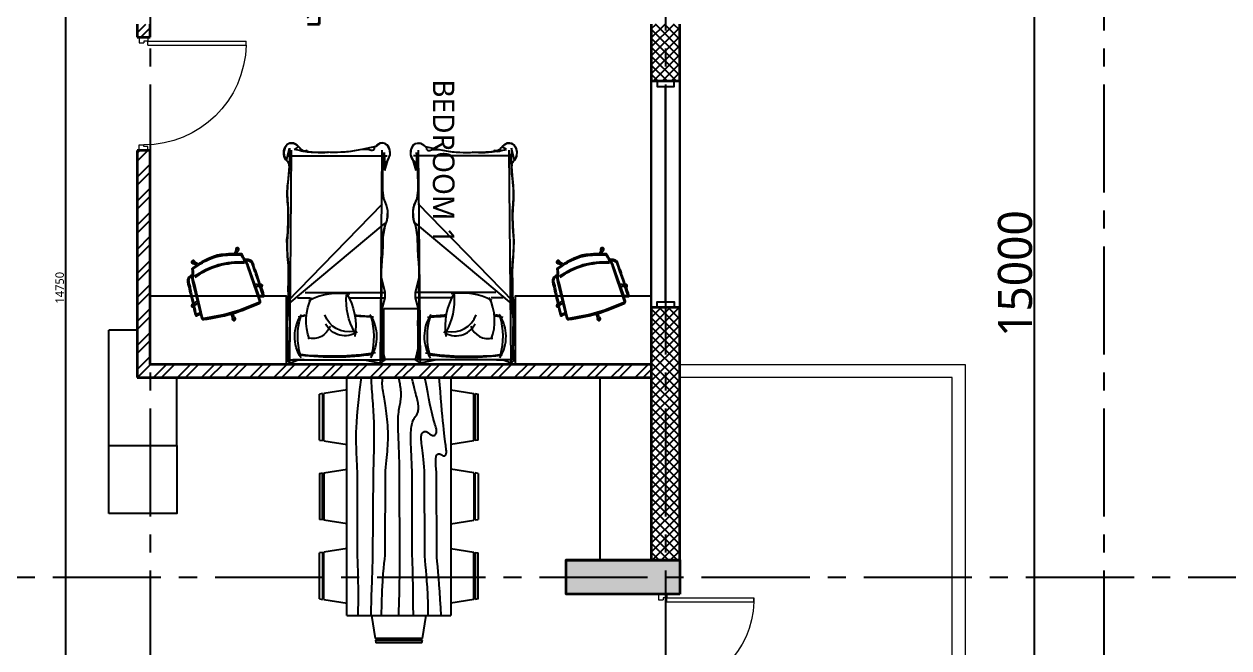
# Model space of a CAD drawing. Header units: millimetres. Extents: x -2409243 to -2334937, y -643723 to -441957.
# Drawn here: x -2392574 to -2381960, y -531808 to -526307 of the extents above; entities that cross this region are included whole.
import ezdxf

# ---------------------------------------------------------------- set-up
doc = ezdxf.new("R2010")
doc.units = ezdxf.units.MM
doc.header["$MEASUREMENT"] = 0
doc.header["$PDMODE"] = 67
doc.linetypes.add('CENTER2', pattern=[28.575, 19.05, -3.175, 3.175, -3.175])
for name, color, linetype in [('A-Anno-Grid Lines', 154, 'Continuous'), ('A-Railing', 4, 'Continuous'), ('A-Wall Patt', 8, 'Continuous'), ('A-Window', 4, 'Continuous'), ('S-Conc Patt', 9, 'Continuous'), ('TAGS', 7, 'Continuous')]:
    doc.layers.add(name, color=color, linetype=linetype)
for name, color, linetype, lineweight in [('A-Door', 4, 'Continuous', 9), ('A-Wall Ele', 3, 'Continuous', 20), ('A-Wall Sec', 1, 'Continuous', 30), ('S-Concrete', 40, 'Continuous', 30)]:
    doc.layers.add(name, color=color, linetype=linetype, lineweight=lineweight)
doc.layers.add('I-Furniture', color=7, linetype='Continuous', lineweight=25, true_color=0xd17000)
doc.styles.get("Standard").update_dxf_attribs({"font": 'trebuc.ttf'})
doc.dimstyles.new('IIITD_WD_M @ 50', dxfattribs={"dimscale": 50, "dimtxt": 1.5, "dimasz": 1, "dimexe": 0.5, "dimexo": 0.25, "dimgap": 0.3, "dimtad": 1, "dimdec": 0, "dimrnd": 1, "dimzin": 0, "dimdsep": 46, "dimtxsty": 'Standard', "dimblk": 'ARCHTICK', "dimcen": 0.2, "dimdle": 1, "dimclrd": 1, "dimclre": 1, "dimclrt": 5, "dimadec": 0, "dimazin": 0, "dimtfac": 1, "dimtdec": 0, "dimtofl": 0, "dimtmove": 0, "dimatfit": 0, "dimfxl": 2, "dimfxlon": 1, "dimtolj": 1, "dimtzin": 0, "dimlwd": -1, "dimlwe": -1, "dimarcsym": 0})
pattern_1 = [(225, (-1562995.87, -758873.084), (39.7747564, -39.7747564), []), (315, (-1562995.87, -758873.084), (39.7747564, 39.7747564), [])]
pattern_2 = [(45, (-2520976.42, -549080.13), (-106.06602, 106.06602), []), (45, (-2520905.7, -549080.13), (-106.06602, 106.06602), [])]

# ---------------------------------------------------------------- blocks, each defined once
blk = doc.blocks.new('Cols Residences')
at = {"layer": 'S-Conc Patt'}
blk.add_hatch(color=256, dxfattribs=at).paths.add_polyline_path([(-247, -14029), (-247, -13029), (53, -13029), (53, -14029)])
at = {"layer": 'S-Concrete', "lineweight": 35}
blk.add_lwpolyline([(-247, -14029), (-247, -13029), (53, -13029), (53, -14029)], close=True, dxfattribs=at)
blk = doc.blocks.new('Win 2000 @ 300W')
at = {"layer": 'A-Window', "color": 2, "lineweight": 30}
blk.add_line((1950, -125), (50, -125), dxfattribs=at)
at = {"layer": 'A-Window'}
for points in [[(2000, 0), (0, 0)], [(0, -50), (50, -50), (50, -200), (0, -200)], [(2000, -50), (1950, -50), (1950, -200), (2000, -200)], [(2000, -250), (0, -250)]]:
    blk.add_lwpolyline(points, dxfattribs=at)
blk = doc.blocks.new('ABL_Door_S - 900 x 2100-6-3 Second Floor Lvl')
at = {"layer": 'A-Door', "color": 5, "lineweight": 18}
for p, q in [((-450, 37), (-400, 37)), ((-450, -38), (-450, 37)), ((-400, 37), (-400, -3)), ((400, 37), (400, -3)), ((450, 37), (400, 37)), ((450, -38), (450, 37)), ((-450, -38), (-415, -38)), ((-380, -38), (-450, -38)), ((-415, -3), (-400, -3)), ((-415, -38), (-415, -3)), ((-415, -38), (-415, -802)), ((-380, -38), (-380, -802)), ((415, -3), (400, -3)), ((415, -38), (415, -3)), ((450, -38), (415, -38))]:
    blk.add_line(p, q, dxfattribs=at)
blk.add_lwpolyline([(-380, -802), (-415, -802)], dxfattribs=at)
at = {"layer": 'A-Door', "lineweight": 18}
blk.add_arc((-400, -3), 800, 271.4325, 0, dxfattribs=at)
at = {"layer": 'A-Door', "color": 5, "lineweight": 18}
blk.add_arc((-400, -3), 800, 268.9256, 271.0744, dxfattribs=at)
blk = doc.blocks.new('ABL_Door_S - 1000 x 2100-11-3 Second Floor Lvl')
at = {"layer": 'A-Door', "color": 5}
for p, q in [((-500, 38), (-450, 38)), ((-500, -38), (-500, 38)), ((-450, 38), (-450, -3)), ((450, 38), (450, -3)), ((500, 38), (450, 38)), ((500, -38), (500, 38)), ((-500, -38), (-465, -38)), ((-465, -3), (-450, -3)), ((-465, -38), (-465, -3)), ((-430, -38), (-465, -38)), ((465, -3), (450, -3)), ((465, -38), (465, -3)), ((500, -38), (465, -38))]:
    blk.add_line(p, q, dxfattribs=at)
at = {"layer": 'A-Door', "color": 5, "lineweight": 18}
for p, q in [((-465, -38), (-465, -902)), ((-430, -38), (-430, -902)), ((-430, -902), (-465, -902))]:
    blk.add_line(p, q, dxfattribs=at)
at = {"layer": 'A-Door'}
blk.add_arc((-450, -3), 900, 271.2733, 0, dxfattribs=at)
blk = doc.blocks.new('Grid Residences')
at = {"layer": 'A-Anno-Grid Lines', "linetype": 'CENTER2', "ltscale": 50}
for p, q in [((-97, 2923), (-97, -27704)), ((12818, -9364), (-37818, -9364)), ((12818, -13904), (-37818, -13904)), ((12818, -17764), (-37818, -17764))]:
    blk.add_line(p, q, dxfattribs=at)
blk = doc.blocks.new('executive study table')
at = {"layer": 'I-Furniture'}
for p, q in [((-171, 533), (-152, 534)), ((-155, 571), (-133, 572)), ((-140, 567), (-139, 571)), ((-171, 7), (-152, 6)), ((-155, -30), (-133, -32)), ((-140, -27), (-139, -31))]:
    blk.add_line(p, q, dxfattribs=at)
for points in [[(-509, 270, -0.04406), (-503, 336, -0.026544), (-480, 437), (-506, 458, -3.638528), (-496, 470), (-474, 457, -0.010397), (-461, 495, -0.318214), (-452, 502, 0.043075), (-444, 502, 0.035302), (-412, 510, 0.013054), (-403, 513, -0.140274), (-393, 546, -0.187796), (-364, 568, -0.087841), (-327, 571, 0.059908), (-291, 573, -0.051364), (-254, 575), (-196, 578), (-157, 580, -1), (-129, 582), (-95, 584), (-77, 585, -0.040528), (-61, 585, 0.019703), (-50, 584, -0.367951), (-46, 580, -0.076399), (-46, 574, -0.223629), (-48, 571, -0.09063), (-48, 571, 0.435593), (-49, 571), (-50, 566, 0.041397), (-52, 552, 0.005779), (-52, 542, 0.01447), (-52, 538), (-15, 540, -0.416429), (3, 524, -0.025896), (23, 280), (60, 277, -3.543521), (59, 262), (23, 262, -0.026019), (3, 16, -0.416429), (-15, 0), (-52, 2, 0.01447), (-52, -2, 0.005779), (-52, -12, 0.041397), (-50, -26), (-49, -31, 0.435593), (-48, -31, -0.09063), (-48, -31, -0.223629), (-46, -34, -0.076399), (-46, -40, -0.367951), (-50, -44, 0.019703), (-61, -44, -0.040528), (-77, -45), (-95, -44), (-129, -42, -1), (-157, -40), (-196, -38), (-254, -35, -0.051364), (-291, -33, 0.059908), (-327, -31, -0.087841), (-364, -28, -0.187796), (-393, -6, -0.140274), (-403, 27, 0.013054), (-412, 30, 0.035302), (-444, 38, 0.043075), (-452, 39, -0.318214), (-461, 45, -0.010397), (-474, 84), (-496, 71, -3.638528), (-506, 82), (-480, 103, -0.026544), (-503, 204, -0.04406)], [(-155, 571), (-171, 533), (-339, 525, 0.002292), (-353, 525), (-377, 522, 0.066419), (-392, 517, -0.120179), (-385, 541, -0.187796), (-362, 558, -0.087841), (-328, 561, 0.059908), (-289, 563, -0.052112), (-254, 565), (-195, 568)], [(-152, 534), (-62, 538, -0.01546), (-62, 542, -0.005779), (-62, 552, -0.041397), (-59, 569), (-58, 573, -0.044554), (-58, 574, -0.006403), (-62, 575, 0.040528), (-77, 575), (-94, 574), (-133, 572, -0.154174), (-140, 567)], [(-499, 270, 0.04406), (-494, 206, 0.042095), (-452, 49, -0.042637), (-443, 48, -0.035302), (-409, 40, -0.026112), (-389, 32, 0.070764), (-375, 28), (-352, 25, 0.002232), (-338, 25), (-15, 10, 0.431435), (-7, 17, 0.026929), (13, 270, 0.026929), (-7, 523, 0.431435), (-15, 530), (-338, 515, 0.002232), (-352, 515), (-375, 512, 0.070764), (-389, 508, -0.026112), (-409, 500, -0.035302), (-443, 492, -0.042637), (-452, 492, 0.042095), (-494, 335, 0.04406)], [(-155, -30), (-171, 7), (-339, 15, -0.002292), (-353, 15), (-377, 19, -0.066419), (-392, 23, 0.120179), (-385, -1, 0.187796), (-362, -18, 0.087841), (-328, -21, -0.059908), (-289, -23, 0.052112), (-254, -25), (-195, -28)], [(-152, 6), (-62, 2, 0.01546), (-62, -2, 0.005779), (-62, -12, 0.041397), (-59, -28), (-58, -32, 0.044554), (-58, -34, 0.006403), (-62, -34, -0.040528), (-77, -35), (-94, -34), (-133, -32, 0.154174), (-140, -27)]]:
    blk.add_lwpolyline(points, format="xyb", close=True, dxfattribs=at)
for points in [[(-157, 580), (-129, 582)], [(-157, -40), (-129, -42)]]:
    blk.add_lwpolyline(points, dxfattribs=at)
for points in [[(-496, 470), (-505, 475, 0.915293), (-514, 464), (-506, 458)], [(-385, 39, -0.074007), (-425, 270, -0.074007), (-385, 501)], [(-376, 42, -0.073942), (-415, 270, -0.073942), (-376, 498)], [(23, 270, -0.000012), (23, 270, -0.000012)], [(60, 277), (69, 277, -0.745022), (68, 262), (59, 262)], [(-496, 71), (-505, 65, -0.915293), (-514, 77), (-506, 82)]]:
    blk.add_lwpolyline(points, format="xyb", dxfattribs=at)
at = {"layer": 'I-Furniture', "elevation": -950}
blk.add_lwpolyline([(24, 262, 0.001894), (23, 280, 0.000296)], format="xyb", dxfattribs=at)
blk = doc.blocks.new('A$C5E866030')
at = {"layer": 'I-Furniture'}
for p, q in [((-52, 818, 450), (-25, 860, 450)), ((-25, 860, 450), (89, 834, 450)), ((413, 830, 450), (524, 860, 450)), ((524, 860, 450), (569, 860, 450)), ((569, 860, 450), (702, 828, 450)), ((1060, 842, 450), (1157, 858, 450)), ((1157, 858, 450), (1207, 876, 450)), ((1207, 876, 450), (1289, 882, 450)), ((1289, 882, 450), (1339, 871, 450)), ((1339, 871, 450), (1397, 847, 450)), ((1645, 856, 900), (1737, 882, 900)), ((1805, 851, 450), (1645, 856, 900)), ((1737, 882, 900), (1783, 902, 900)), ((1752, 847, 450), (1805, 851, 450)), ((1783, 902, 900), (1829, 899, 900)), ((1829, 899, 900), (1867, 880, 900)), ((1867, 880, 900), (1883, 857, 900)), ((1883, 857, 900), (1888, 832, 900)), ((-25, 676, 450), (-52, 818, 450)), ((89, 834, 450), (147, 835, 450)), ((147, 835, 450), (206, 837, 450)), ((206, 837, 450), (274, 838, 450)), ((274, 838, 450), (335, 838, 450)), ((335, 838, 450), (413, 830, 450)), ((702, 828, 450), (761, 828, 450)), ((761, 828, 450), (850, 832, 450)), ((850, 832, 450), (939, 839, 450)), ((939, 839, 450), (990, 841, 450)), ((990, 841, 450), (1060, 842, 450)), ((1397, 847, 450), (1471, 838, 450)), ((1471, 838, 450), (1524, 837, 450)), ((1524, 837, 450), (1578, 838, 450)), ((1578, 838, 450), (1632, 840, 450)), ((1632, 840, 450), (1686, 842, 450)), ((1686, 842, 450), (1752, 847, 450)), ((1858, 776, 900), (1830, 654, 900)), ((1885, 816, 900), (1858, 776, 900)), ((1888, 832, 900), (1885, 816, 900)), ((-25, 600, 450), (-25, 676, 450)), ((1830, 654, 900), (1821, 604, 900)), ((-25, 547, 450), (-25, 600, 450)), ((-25, 464, 450), (-25, 547, 450)), ((1813, 557, 900), (1806, 483, 900)), ((1821, 604, 900), (1813, 557, 900)), ((-25, 405, 450), (-25, 464, 450)), ((1806, 483, 900), (1804, 429, 900)), ((1804, 429, 900), (1805, 375, 900)), ((-25, 323, 450), (-25, 405, 450)), ((-25, 264, 450), (-25, 323, 450)), ((1806, 359, 900), (1804, 306, 900)), ((1805, 375, 900), (1806, 355, 900)), ((1806, 355, 900), (1806, 359, 900)), ((-25, 193, 450), (-25, 264, 450)), ((1804, 306, 900), (1805, 248, 900)), ((1805, 248, 900), (1809, 186, 900)), ((-25, 134, 450), (-25, 193, 450)), ((-25, 93, 450), (-25, 146, 450)), ((-25, 146, 450), (-25, 46, 450)), ((-25, 46, 450), (-25, 134, 450)), ((1809, 186, 900), (1818, 122, 900)), ((1818, 122, 900), (1831, 60, 900)), ((-52, 18, 450), (-25, 93, 450)), ((-25, -13, 450), (-52, 18, 450)), ((72, 2, 450), (-25, -13, 450)), ((124, 1, 450), (72, 2, 450)), ((177, 0, 450), (124, 1, 450)), ((230, -1, 450), (177, 0, 450)), ((372, 1, 450), (305, -3, 450)), ((486, -4, 450), (372, 1, 450)), ((538, 7, 450), (486, -4, 450)), ((588, 6, 450), (538, 7, 450)), ((650, 7, 450), (588, 6, 450)), ((753, 9, 450), (650, 7, 450)), ((809, 7, 450), (753, 9, 450)), ((886, 0, 450), (809, 7, 450)), ((961, -4, 450), (886, 0, 450)), ((1107, 1, 450), (1018, -5, 450)), ((1162, 4, 450), (1107, 1, 450)), ((1247, 6, 450), (1162, 4, 450)), ((1308, 4, 450), (1247, 6, 450)), ((1391, -2, 450), (1308, 4, 450)), ((1600, 9, 450), (1509, -1, 450)), ((1684, 16, 450), (1600, 9, 450)), ((1751, 19, 450), (1684, 16, 450)), ((1733, -10, 900), (1842, 15, 450)), ((1842, 15, 450), (1751, 19, 450)), ((1831, 60, 900), (1855, 97, 900)), ((1855, 97, 900), (1874, 74, 900)), ((1874, 74, 900), (1885, 53, 900)), ((1886, 20, 900), (1874, -4, 900)), ((1885, 53, 900), (1886, 20, 900)), ((305, -3, 450), (230, -1, 450)), ((1018, -5, 450), (961, -4, 450)), ((1442, -3, 450), (1391, -2, 450)), ((1509, -1, 450), (1442, -3, 450)), ((1771, -30, 900), (1733, -10, 900)), ((1813, -33, 900), (1771, -30, 900)), ((1852, -21, 900), (1813, -33, 900)), ((1874, -4, 900), (1852, -21, 900))]:
    blk.add_line(p, q, dxfattribs=at)
at = {"layer": 'I-Furniture', "linetype": 'ByBlock'}
for p, q in [((-25, -13), (-25, 860)), ((459, -4), (1181, 860)), ((524, 544), (524, 860)), ((569, 153), (569, 860)), ((1775, 355, 450), (1775, 877, 450)), ((-52, 818), (1824, 834, 450)), ((486, -4), (1351, 837)), ((547, 365), (547, 365)), ((1775, 4, 450), (1775, 355, 450)), ((524, 88), (524, 195)), ((-52, 18), (1824, 35, 450))]:
    blk.add_line(p, q, dxfattribs=at)
for points in [[(-25, 833, -0.005203), (36, 833, -0.00267), (265, 838, -0.058958), (402, 831, 0.038458), (525, 828, -0.025508), (680, 828, 0.039412), (886, 836, -0.016498), (1036, 842, 0.095063), (1168, 862, -0.129887), (1264, 882, -0.123513), (1364, 861, 0.132991), (1471, 838, 0.025093), (1786, 850, -0.033934), (1686, 856, 0.211134), (1727, 873, -0.329446), (1852, 890, -0.37589), (1885, 816, -0.123892), (1844, 763, 0.658136), (1823, 735, -0.141351), (1821, 604, 0.036442), (1806, 469, 0.030598), (1806, 355)], [(-25, 3, 0.005203), (36, 3, 0.00267), (265, -1, 0.058958), (402, 5, -0.038458), (525, 8, 0.025508), (680, 8, -0.039412), (886, 0, 0.016498), (1036, -6, -0.037552), (1321, 4, 0.045167), (1509, -1, -0.028501), (1786, 20, 0.033934), (1686, 13, -0.211134), (1727, -4, 0.329446), (1852, -21, 0.37589), (1885, 53, 0.123892), (1844, 107, -0.342539), (1823, 169, 0.292428), (1821, 106, -0.036442), (1806, 241, -0.030598), (1806, 355)]]:
    blk.add_lwpolyline(points, format="xyb", dxfattribs=at)
for centre, radius, start, end in [((181, 434), 350, 56.1664, 122.49), ((2310, 411), 2312, 171.5227, 187.4368), ((2734, 381), 2726, 171.7134, 186.0106), ((182, 163), 596, 72.8591, 106.0737), ((34131, 2417), 33819, 182.8153, 183.0908), ((-4774, 234), 5156, 3.9741, 5.5387), ((272, 38), 562, 58.6542, 99.1977), ((375, 504), 187, 144.1671, 243.8421), ((506, 1110), 594, 241.0456, 274.1497), ((446, 539), 224, 168.0413, 250.8342), ((-3, 450), 568, 332.4104, 9.8866), ((326, 220), 163, 109.0309, 194.6616), ((181, 413), 350, 237.51, 303.8336), ((182, 685), 596, 253.9263, 287.1409), ((321, 624), 461, 249.3026, 296.5026), ((3159, -391), 2848, 168.9447, 170.2463), ((144, 221), 238, 333.7631, 344.0845)]:
    blk.add_arc(centre, radius, start, end, dxfattribs=at)
blk = doc.blocks.new('_ArchTick')
at = {"color": 0, "linetype": 'ByBlock', "const_width": 0.15}
blk.add_lwpolyline([(-0.5, -0.5), (0.5, 0.5)], dxfattribs=at)
blk = doc.blocks.new('*D700')
at = {"layer": 'A-Railing', "color": 1}
for p, q in [((-2392207, -536057), (-2392207, -521207)), ((-2392107, -521257), (-2392232, -521257)), ((-2392107, -536007), (-2392232, -536007))]:
    blk.add_line(p, q, dxfattribs=at)
at = {"layer": 'Defpoints', "color": 0}
for p in [(-2392207, -521257), (-2391463, -521257), (-2391463, -536007)]:
    blk.add_point(p, dxfattribs=at)
at = {"layer": 'A-Railing', "color": 1, "xscale": 50, "yscale": 50, "zscale": 50}
for p, rotation in [((-2392207, -521257), 90), ((-2392207, -536007), 270)]:
    blk.add_blockref('_ArchTick', p, dxfattribs=dict(at, rotation=rotation))
at = {"layer": 'A-Railing', "color": 5, "insert": (-2392260, -528632), "char_height": 75, "attachment_point": 5, "rotation": 90}
blk.add_mtext('\\A1;14750', dxfattribs=at)
blk = doc.blocks.new('*D728')
at = {"layer": 'A-Railing', "color": 1}
for p, q in [((-2383676, -520957), (-2383676, -536057)), ((-2383776, -521007), (-2383651, -521007)), ((-2383776, -536007), (-2383651, -536007))]:
    blk.add_line(p, q, dxfattribs=at)
at = {"layer": 'Defpoints', "color": 0}
for p in [(-2386923, -521007), (-2386923, -536007), (-2383676, -536007)]:
    blk.add_point(p, dxfattribs=at)
at = {"layer": 'A-Railing', "color": 1, "xscale": 50, "yscale": 50, "zscale": 50}
for p, rotation in [((-2383676, -521007), 90), ((-2383676, -536007), 270)]:
    blk.add_blockref('_ArchTick', p, dxfattribs=dict(at, rotation=rotation))
at = {"layer": 'A-Railing', "color": 5, "insert": (-2383843, -528507), "char_height": 300, "attachment_point": 5, "rotation": 90}
blk.add_mtext('\\A1;15000', dxfattribs=at)

msp = doc.modelspace()

# ---------------------------------------------------------------- hatches: boundary and pattern name
at = {"layer": 'A-Wall Patt'}
h = msp.add_hatch(dxfattribs=at)
h.set_pattern_fill('ANSI32', color=256, scale=400, style=0)
h.set_pattern_definition([(45, (-1854739.6, -2288020.92), (-106.066017, 106.066017), []), (45, (-1854668.89, -2288020.92), (-106.066017, 106.066017), [])])
h.paths.add_polyline_path([(-2387048.2, -525457.2), (-2387048.2, -525572.2), (-2387683.2, -525572.2), (-2387683.2, -526057.2), (-2387798.2, -526057.2), (-2387798.2, -525682.2), (-2389972.1, -525682.2), (-2389972.1, -526307.2), (-2390078.2, -526307.2), (-2390078.2, -526057.2), (-2390078.2, -525457.2)])
h = msp.add_hatch(dxfattribs=at)
h.set_pattern_fill('ANSI32', color=256, scale=400, style=0)
h.set_pattern_definition(pattern_2)
h.paths.add_polyline_path([(-2391578.2, -526307.2), (-2391578.2, -526422.2), (-2391463.2, -526422.2), (-2391463.2, -526307.2)], flags=0)
h = msp.add_hatch(dxfattribs=at)
h.set_pattern_fill('ANSI37', color=256, scale=450, angle=180, style=0)
h.set_pattern_definition(pattern_1)
h.paths.add_polyline_path([(-2387048.2, -526807.2), (-2386798.2, -526807.2), (-2386798.2, -526307.2), (-2387048.2, -526307.2)])
h = msp.add_hatch(dxfattribs=at)
h.set_pattern_fill('ANSI32', color=256, scale=400, style=0)
h.set_pattern_definition(pattern_2)
h.paths.add_polyline_path([(-2387053.2, -529422.2), (-2387053.2, -529307.2), (-2391463.2, -529307.2), (-2391463.2, -527422.2), (-2391578.2, -527422.2), (-2391578.2, -529422.2)])
h = msp.add_hatch(dxfattribs=at)
h.set_pattern_fill('ANSI37', color=256, scale=450, angle=180, style=0)
h.set_pattern_definition(pattern_1)
h.paths.add_polyline_path([(-2387048.2, -528807.2), (-2387048.2, -531032.2), (-2386798.2, -531032.2), (-2386798.2, -528807.2)])

# ---------------------------------------------------------------- linework, layer by layer
at = {"layer": 'A-Wall Ele'}
for p, q in [((-2386798.2, -529307.2), (-2384283.2, -529307.2)), ((-2384283.2, -529307.2), (-2384283.2, -534047.2)), ((-2384398.2, -529422.2), (-2386798.2, -529422.2)), ((-2384398.2, -533999.5), (-2384398.2, -529422.2))]:
    msp.add_line(p, q, dxfattribs=at)
at = {"layer": 'A-Wall Sec', "lineweight": 35}
for p, q in [((-2389972.1, -526307.2), (-2389972.1, -525682.1)), ((-2391578.2, -526307.2), (-2391578.2, -526422.2)), ((-2391578.2, -526307.2), (-2391578.2, -526422.2)), ((-2391463.2, -526422.2), (-2391463.2, -526307.2)), ((-2391463.2, -526422.2), (-2391463.2, -526307.2)), ((-2390078.2, -526307.2), (-2389972.1, -526307.2)), ((-2390078.2, -526307.2), (-2389972.1, -526307.2)), ((-2387048.2, -526307.2), (-2387048.2, -526807.2)), ((-2387048.2, -526307.2), (-2387048.2, -526807.2)), ((-2386798.2, -526807.2), (-2386798.2, -526307.2)), ((-2386798.2, -526807.2), (-2386798.2, -526307.2)), ((-2391578.2, -526422.2), (-2391463.2, -526422.2)), ((-2391578.2, -526422.2), (-2391463.2, -526422.2)), ((-2387048.2, -526807.2), (-2386798.2, -526807.2)), ((-2387048.2, -526807.2), (-2386798.2, -526807.2)), ((-2391578.2, -527422.2), (-2391578.2, -529422.2)), ((-2391463.2, -527422.2), (-2391578.2, -527422.2)), ((-2391578.2, -527422.2), (-2391578.2, -529422.2)), ((-2391463.2, -527422.2), (-2391578.2, -527422.2)), ((-2391463.2, -529307.2), (-2391463.2, -527422.2)), ((-2391463.2, -529307.2), (-2391463.2, -527422.2)), ((-2387048.2, -528807.2), (-2387048.2, -531032.2)), ((-2386798.2, -528807.2), (-2387048.2, -528807.2)), ((-2387048.2, -528807.2), (-2387048.2, -531032.2)), ((-2386798.2, -528807.2), (-2387048.2, -528807.2)), ((-2387048.2, -529307.2), (-2391463.2, -529307.2)), ((-2387048.2, -529307.2), (-2391463.2, -529307.2)), ((-2391578.2, -529422.2), (-2387048.2, -529422.2)), ((-2391578.2, -529422.2), (-2387048.2, -529422.2))]:
    msp.add_line(p, q, dxfattribs=at)
msp.add_lwpolyline([(-2386798.2, -531032.2), (-2386798.2, -528807.2)], dxfattribs=at)
msp.add_lwpolyline([(-2386798.2, -531032.2), (-2386798.2, -528807.2)], dxfattribs=at)
at = {"layer": 'I-Furniture'}
for p, q in [((-2391828.2, -530022.2), (-2391828.2, -529007.2)), ((-2391578.2, -529007.2), (-2391828.2, -529007.2)), ((-2391228.2, -530022.2), (-2391228.2, -529422.2)), ((-2389729.1, -531522.2), (-2389729.1, -529422.2)), ((-2389729.1, -529422.2), (-2388814.7, -529422.2)), ((-2388814.7, -529422.2), (-2388814.7, -531522.2)), ((-2387498.2, -531032.2), (-2387498.2, -529422.2)), ((-2389945, -529565), (-2389970.4, -529568.9)), ((-2389970.4, -529975.3), (-2389970.4, -529568.9)), ((-2389945, -529564.9), (-2389945, -529979.2)), ((-2389729, -529531.2), (-2389932.3, -529563)), ((-2389932.3, -529981.2), (-2389932.3, -529562.9)), ((-2388814.8, -529531.2), (-2388611.5, -529563)), ((-2388611.5, -529981.2), (-2388611.5, -529562.9)), ((-2388598.8, -529564.9), (-2388598.8, -529979.2)), ((-2388598.8, -529565), (-2388573.4, -529568.9)), ((-2388573.4, -529975.3), (-2388573.4, -529568.9)), ((-2391828.2, -530022.2), (-2391228.2, -530022.2)), ((-2389970.4, -529975.3), (-2389945, -529979.3)), ((-2389932.3, -529981.3), (-2389729, -530013.1)), ((-2388611.5, -529981.3), (-2388814.8, -530013.1)), ((-2388573.4, -529975.3), (-2388598.8, -529979.3)), ((-2389932.3, -530263), (-2389729, -530231.2)), ((-2388611.5, -530263), (-2388814.8, -530231.2)), ((-2389970.4, -530269), (-2389945, -530265)), ((-2389970.4, -530269), (-2389970.4, -530675.4)), ((-2389945, -530679.4), (-2389945, -530265.1)), ((-2389932.3, -530263.1), (-2389932.3, -530681.4)), ((-2388611.5, -530263.1), (-2388611.5, -530681.4)), ((-2388573.4, -530269), (-2388598.8, -530265)), ((-2388598.8, -530679.4), (-2388598.8, -530265.1)), ((-2388573.4, -530269), (-2388573.4, -530675.4)), ((-2389945, -530679.3), (-2389970.4, -530675.4)), ((-2389729, -530713.1), (-2389932.3, -530681.3)), ((-2388814.8, -530713.1), (-2388611.5, -530681.3)), ((-2388598.8, -530679.3), (-2388573.4, -530675.4)), ((-2389945, -530965), (-2389970.4, -530968.9)), ((-2389970.4, -531375.3), (-2389970.4, -530968.9)), ((-2389945, -530964.9), (-2389945, -531379.2)), ((-2389729, -530931.2), (-2389932.3, -530963)), ((-2389932.3, -531381.2), (-2389932.3, -530962.9)), ((-2388814.8, -530931.2), (-2388611.5, -530963)), ((-2388611.5, -531381.2), (-2388611.5, -530962.9)), ((-2388598.8, -530964.9), (-2388598.8, -531379.2)), ((-2388598.8, -530965), (-2388573.4, -530968.9)), ((-2388573.4, -531375.3), (-2388573.4, -530968.9)), ((-2389970.4, -531375.3), (-2389945, -531379.3)), ((-2389932.3, -531381.3), (-2389729, -531413.1)), ((-2388611.5, -531381.3), (-2388814.8, -531413.1)), ((-2388573.4, -531375.3), (-2388598.8, -531379.3)), ((-2389729.1, -531522.2), (-2388814.7, -531522.2)), ((-2389512.8, -531522.2), (-2389481.1, -531725.4)), ((-2389062.8, -531725.4), (-2389031, -531522.2)), ((-2389062.9, -531725.4), (-2389481.2, -531725.4)), ((-2389479.1, -531738.1), (-2389064.8, -531738.1)), ((-2389479.1, -531738.1), (-2389475.1, -531763.5)), ((-2389068.7, -531763.5), (-2389475.1, -531763.5)), ((-2389068.7, -531763.5), (-2389064.7, -531738.1))]:
    msp.add_line(p, q, dxfattribs=at)
for points in [[(-2390263.2, -529307.2), (-2390263.2, -528707.2), (-2391463.2, -528707.2), (-2391463.2, -529307.2)], [(-2387048.2, -529307.2), (-2387048.2, -528707.2), (-2388248.2, -528707.2), (-2388248.2, -529307.2)], [(-2389630, -531522.2), (-2389629.4, -531481.5), (-2389628.7, -531402.6), (-2389628.6, -531334.8), (-2389629, -531275.6), (-2389629.7, -531222.4), (-2389630.6, -531172.8), (-2389631.6, -531126.2), (-2389632.8, -531082.6), (-2389634.2, -531041.5), (-2389635.6, -531002.9), (-2389637, -530255.3), (-2389638.6, -530221), (-2389640.2, -530188.4), (-2389641.8, -530157.3), (-2389643.3, -530127.4), (-2389644.7, -530098), (-2389645.9, -530068.7), (-2389646.8, -530038.9), (-2389647.5, -530008.2), (-2389647.8, -529976), (-2389647.6, -529941.8), (-2389646.9, -529904.9), (-2389645.4, -529863.7), (-2389642.8, -529816.3), (-2389638.7, -529760.9), (-2389633, -529695.7), (-2389625.1, -529618.7), (-2389614.9, -529528.1), (-2389602.1, -529422.2)], [(-2389516.6, -531522.2), (-2389516.5, -531516.8), (-2389512, -531352.1), (-2389507.7, -531218.9), (-2389503.7, -531111.8), (-2389500.1, -531025.4), (-2389496.8, -530243.2), (-2389494.1, -530182), (-2389492, -530126.3), (-2389490.5, -530074.9), (-2389489.5, -530027.4), (-2389488.8, -529983.6), (-2389488.6, -529943.2), (-2389488.8, -529905.8), (-2389489.2, -529871.2), (-2389489.9, -529839.1), (-2389490.8, -529809.2), (-2389491.9, -529781.1), (-2389493.1, -529754.4), (-2389494.5, -529728.8), (-2389496.1, -529703.9), (-2389497.8, -529679.3), (-2389499.6, -529654.7), (-2389501.5, -529629.6), (-2389503.6, -529603.8), (-2389505.6, -529577.5), (-2389507.6, -529550.9), (-2389509.4, -529524.3), (-2389510.9, -529497.8), (-2389512.1, -529471.8), (-2389512.9, -529446.5), (-2389513.2, -529422.2)], [(-2389426.4, -531522.2), (-2389422.9, -531415.3), (-2389418.3, -531304.5), (-2389413.8, -531219.8), (-2389409.4, -531155.3), (-2389405.1, -531105.2), (-2389401.1, -531063.6), (-2389397.2, -531025.6), (-2389393.5, -530990), (-2389390, -530245.4), (-2389386.7, -530213.9), (-2389383.6, -530184), (-2389380.8, -530155.5), (-2389378.1, -530128.1), (-2389375.6, -530101.6), (-2389373.3, -530075.7), (-2389371.3, -530050.2), (-2389369.6, -530025), (-2389368.2, -530000), (-2389367.2, -529975), (-2389366.7, -529949.8), (-2389366.6, -529924.3), (-2389367.1, -529898.4), (-2389368.2, -529872), (-2389369.8, -529845.2), (-2389371.9, -529818.4), (-2389374.3, -529791.8), (-2389377, -529765.7), (-2389379.9, -529740.3), (-2389383, -529716.1), (-2389386.2, -529693.1), (-2389389.4, -529671.6), (-2389392.5, -529651.5), (-2389395.7, -529632.6), (-2389398.8, -529614.6), (-2389401.8, -529597.4), (-2389404.8, -529580.7), (-2389407.7, -529564.4), (-2389410.5, -529548.1), (-2389413.2, -529531.8), (-2389415.6, -529515.5), (-2389417.5, -529499.2), (-2389418.6, -529483.1), (-2389418.8, -529467.3), (-2389417.8, -529451.8), (-2389415.5, -529436.7), (-2389411.6, -529422.2)], [(-2389272.9, -531522.2), (-2389271.8, -531496.2), (-2389268.7, -531403.4), (-2389266.5, -531318.3), (-2389265.2, -531240.3), (-2389264.5, -531168.4), (-2389264.4, -531101.9), (-2389264.7, -531040.4), (-2389265.2, -530272.2), (-2389266.2, -530219.3), (-2389267.4, -530170.1), (-2389268.8, -530124.1), (-2389270.3, -530081), (-2389271.9, -530040.2), (-2389273.5, -530001.5), (-2389275, -529964.8), (-2389276.3, -529930.2), (-2389277.4, -529897.6), (-2389278.3, -529867.1), (-2389278.7, -529838.7), (-2389278.7, -529812.4), (-2389278.2, -529788.3), (-2389277.2, -529766.4), (-2389275.6, -529746.4), (-2389273.6, -529728.1), (-2389271.4, -529711.3), (-2389268.9, -529695.9), (-2389266.3, -529681.5), (-2389263.8, -529667.9), (-2389261.3, -529655), (-2389259, -529642.5), (-2389257, -529630.2), (-2389255.3, -529618), (-2389253.9, -529605.8), (-2389252.9, -529593.3), (-2389252.4, -529580.6), (-2389252.3, -529567.3), (-2389252.8, -529553.4), (-2389253.9, -529538.8), (-2389255.5, -529523.8), (-2389257.3, -529508.8), (-2389259.5, -529494.2), (-2389261.7, -529480.6), (-2389263.9, -529468.1), (-2389265.9, -529457.3), (-2389267.7, -529448.6), (-2389269.1, -529442.2), (-2389270.1, -529437.8), (-2389270.9, -529434.7), (-2389271.4, -529432.6), (-2389271.7, -529430.8), (-2389271.8, -529428.8), (-2389271.9, -529426.1), (-2389271.9, -529422.2)], [(-2389143.5, -531522.2), (-2389143.6, -531515.8), (-2389144.8, -531436.4), (-2389145.6, -531366.5), (-2389146.3, -531304.6), (-2389147.1, -531248.8), (-2389148, -531197.8), (-2389149, -531150.8), (-2389150.2, -531107.3), (-2389151.6, -531066.5), (-2389153, -531028.1), (-2389154.5, -530991.4), (-2389156, -530244.6), (-2389157.6, -530209.6), (-2389159.2, -530174.7), (-2389160.7, -530140.1), (-2389162.1, -530106.1), (-2389163.4, -530073), (-2389164.5, -530041.1), (-2389165.3, -530010.7), (-2389165.9, -529982.1), (-2389166.1, -529955.6), (-2389165.9, -529931.3), (-2389165.3, -529909.3), (-2389164.3, -529889.5), (-2389162.9, -529871.7), (-2389161.1, -529855.7), (-2389158.9, -529841.5), (-2389156.3, -529829), (-2389153.4, -529818), (-2389150, -529808.3), (-2389146.3, -529799.8), (-2389142.4, -529792.4), (-2389138.3, -529785.7), (-2389134.1, -529779.6), (-2389129.8, -529773.9), (-2389125.7, -529768.4), (-2389121.6, -529762.9), (-2389117.7, -529757.3), (-2389114.1, -529751.3), (-2389110.8, -529745), (-2389107.8, -529738.3), (-2389105.3, -529731.1), (-2389103.2, -529723.3), (-2389101.5, -529714.9), (-2389100.4, -529705.8), (-2389099.9, -529695.9), (-2389100, -529685.2), (-2389100.6, -529674), (-2389101.8, -529662.1), (-2389103.4, -529649.8), (-2389105.5, -529637), (-2389108.1, -529623.9), (-2389111, -529610.5), (-2389114.4, -529596.8), (-2389118.3, -529582), (-2389122.8, -529565.3), (-2389128, -529545.7), (-2389133.9, -529522.5), (-2389140.8, -529494.7), (-2389148.6, -529461.6), (-2389157.6, -529422.2)], [(-2389012.9, -531522.2), (-2389012.9, -531515.7), (-2389014.5, -531417.8), (-2389017.2, -531338.3), (-2389020.6, -531273.2), (-2389024.5, -531218.3), (-2389028.5, -531169.5), (-2389032.4, -531123.2), (-2389036.1, -531078.8), (-2389039.7, -531036.5), (-2389043.1, -530996.3), (-2389046.4, -530247), (-2389049.6, -530211.1), (-2389052.8, -530177.4), (-2389056, -530146.1), (-2389059.2, -530117.1), (-2389062.2, -530090.4), (-2389065.2, -530065.9), (-2389067.9, -530043.7), (-2389070.3, -530023.5), (-2389072.4, -530005.3), (-2389074, -529989), (-2389075, -529974.6), (-2389075.5, -529962), (-2389075.5, -529951), (-2389074.9, -529941.5), (-2389073.7, -529933.3), (-2389072.1, -529926.4), (-2389070, -529920.4), (-2389067.4, -529915.4), (-2389064.5, -529911.1), (-2389061.1, -529907.4), (-2389057.4, -529904.4), (-2389053.4, -529902), (-2389049.1, -529900.3), (-2389044.7, -529899.2), (-2389040, -529898.9), (-2389035.3, -529899.3), (-2389030.6, -529900.5), (-2389025.8, -529902.5), (-2389021.1, -529905.1), (-2389016.3, -529908.2), (-2389011.5, -529911.6), (-2389006.8, -529915.3), (-2389002, -529919), (-2388997.3, -529922.6), (-2388992.5, -529925.9), (-2388987.7, -529928.9), (-2388983, -529931.4), (-2388978.3, -529933.3), (-2388973.7, -529934.6), (-2388969.2, -529935.3), (-2388964.8, -529935.1), (-2388960.6, -529934.2), (-2388956.5, -529932.3), (-2388952.7, -529929.4), (-2388949.1, -529925.6), (-2388945.9, -529921), (-2388943.3, -529915.6), (-2388941.2, -529909.5), (-2388939.8, -529902.8), (-2388939.3, -529895.5), (-2388939.6, -529887.8), (-2388940.8, -529879.6), (-2388943, -529870.7), (-2388946, -529860.6), (-2388949.8, -529849.1), (-2388954.1, -529835.7), (-2388959.1, -529820.1), (-2388964.5, -529802), (-2388970.3, -529780.9), (-2388976.4, -529756.5), (-2388983, -529728), (-2388990.3, -529694.5), (-2388998.4, -529655.1), (-2389007.6, -529609.1), (-2389018, -529555.5), (-2389029.9, -529493.4), (-2389043.3, -529422.2)], [(-2388899.6, -531522.2), (-2388902.7, -531455.1), (-2388907, -531380.4), (-2388911.6, -531312.3), (-2388916.4, -531249.9), (-2388921.1, -531192.3), (-2388925.7, -531139.3), (-2388930.2, -531090.8), (-2388934.3, -531046.8), (-2388938.1, -531007.2), (-2388941.3, -530260.8), (-2388944, -530229.9), (-2388945.9, -530203.2), (-2388947.1, -530180.6), (-2388947.6, -530161.8), (-2388947.3, -530146.3), (-2388946.5, -530133.9), (-2388945, -530124), (-2388942.9, -530116.3), (-2388940.4, -530110.4), (-2388937.5, -530105.8), (-2388934.1, -530102.4), (-2388930.4, -530099.8), (-2388926.5, -530098.1), (-2388922.4, -530097.1), (-2388918.2, -530096.8), (-2388913.9, -530097.2), (-2388909.8, -530098.1), (-2388905.7, -530099.5), (-2388901.8, -530101.3), (-2388898.1, -530103.3), (-2388894.6, -530105.5), (-2388891.2, -530107.7), (-2388887.8, -530109.8), (-2388884.6, -530111.7), (-2388881.4, -530113.2), (-2388878.2, -530114.3), (-2388875, -530114.8), (-2388871.9, -530114.7), (-2388868.9, -530114), (-2388866, -530112.7), (-2388863.3, -530110.8), (-2388860.9, -530108.3), (-2388858.8, -530105.3), (-2388857, -530101.6), (-2388855.6, -530097.3), (-2388854.6, -530092.3), (-2388854, -530086.3), (-2388853.8, -530079.4), (-2388854, -530071.2), (-2388854.6, -530061.7), (-2388855.6, -530050.7), (-2388857, -530038.1), (-2388858.8, -530023.7), (-2388861, -530007.1), (-2388863.5, -529988.2), (-2388866.3, -529966.5), (-2388869.4, -529941.8), (-2388872.8, -529913.8), (-2388876.4, -529882.2), (-2388880.3, -529846.5), (-2388884.4, -529806.7), (-2388888.6, -529762.8), (-2388893, -529715), (-2388897.5, -529663.3), (-2388902.1, -529608.1), (-2388906.8, -529549.3), (-2388911.5, -529487.3), (-2388916.3, -529422.2)]]:
    msp.add_lwpolyline(points, dxfattribs=at)
for points in [[(-2389405.9, -528815.2), (-2389105.9, -528815.2), (-2389105.9, -529265.2), (-2389405.9, -529265.2)], [(-2391828.2, -530622.2), (-2391828.2, -530022.2), (-2391228.2, -530022.2), (-2391228.2, -530622.2)]]:
    msp.add_lwpolyline(points, close=True, dxfattribs=at)
at = {"layer": 'S-Concrete', "lineweight": 35}
msp.add_lwpolyline([(-2386798.2, -531332.2), (-2387798.2, -531332.2), (-2387798.2, -531032.2), (-2386798.2, -531032.2)], close=True, dxfattribs=at)

# ---------------------------------------------------------------- block references
at = {"layer": 'A-Anno-Grid Lines', "rotation": 90}
msp.add_blockref('Grid Residences', (-2400827.4, -531085.6), dxfattribs=at)
at = {"layer": 'A-Door', "xscale": -1, "rotation": 90}
for name, p in [('ABL_Door_S - 1000 x 2100-11-3 Second Floor Lvl', (-2391520.7, -526922.2)), ('ABL_Door_S - 1000 x 2100-11-3 Second Floor Lvl', (-2391520.7, -526922.2)), ('ABL_Door_S - 900 x 2100-6-3 Second Floor Lvl', (-2386948.2, -531782.2)), ('ABL_Door_S - 900 x 2100-6-3 Second Floor Lvl', (-2386948.2, -531782.2))]:
    msp.add_blockref(name, p, dxfattribs=at)
at = {"layer": 'A-Wall Ele', "xscale": -1, "rotation": 90}
msp.add_blockref('Win 2000 @ 300W', (-2387048.2, -526807.2), dxfattribs=at)
msp.add_blockref('Win 2000 @ 300W', (-2387048.2, -526807.2), dxfattribs=at)
at = {"layer": 'A-Wall Ele', "rotation": 90}
msp.add_blockref('Win 2000 @ 300W', (-2387048.2, -528807.2), dxfattribs=at)
at = {"layer": 'I-Furniture', "xscale": -1}
for name, p, rotation in [('A$C5E866030', (-2390252, -529243.5, -500), 270), ('executive study table', (-2390487.4, -528763.8, -500), 106.2022961009073), ('executive study table', (-2387272.4, -528763.8, -500), 106.2022961009073)]:
    msp.add_blockref(name, p, dxfattribs=dict(at, rotation=rotation))
at = {"layer": 'I-Furniture', "rotation": 90}
msp.add_blockref('A$C5E866030', (-2388265, -529243.5, -500), dxfattribs=at)
at = {"layer": 'S-Concrete', "rotation": 90}
msp.add_blockref('Cols Residences', (-2400827.4, -531085.6), dxfattribs=at)

# ---------------------------------------------------------------- texts
at = {"layer": 'TAGS'}
msp.add_text('BEDROOM 1', height=189.95, rotation=270, dxfattribs=at).set_placement((-2388972.4, -526794.2))

# ---------------------------------------------------------------- dimensions: what is measured, and where the dimension line sits
at = {"layer": 'A-Railing'}
for base, p1, p2, override, picture, middle in [((-2383675.6, -536007.2), (-2386923.2, -521007.2), (-2386923.2, -536007.2), {"dimtxt": 6, "dimarcsym": 1}, '*D728', (-2383843.2, -528507.2)), ((-2392206.6, -521257.2), (-2391463.2, -536007.2), (-2391463.2, -521257.2), {"dimarcsym": 1}, '*D700', (-2392259.8, -528632.2))]:
    dim = msp.add_linear_dim(base=base, p1=p1, p2=p2, angle=90, dimstyle='IIITD_WD_M @ 50', override=override, dxfattribs=at)
    dim.commit()
    dim.dimension.update_dxf_attribs({"geometry": picture, "text_midpoint": middle})

doc.saveas('drawing.dxf')
